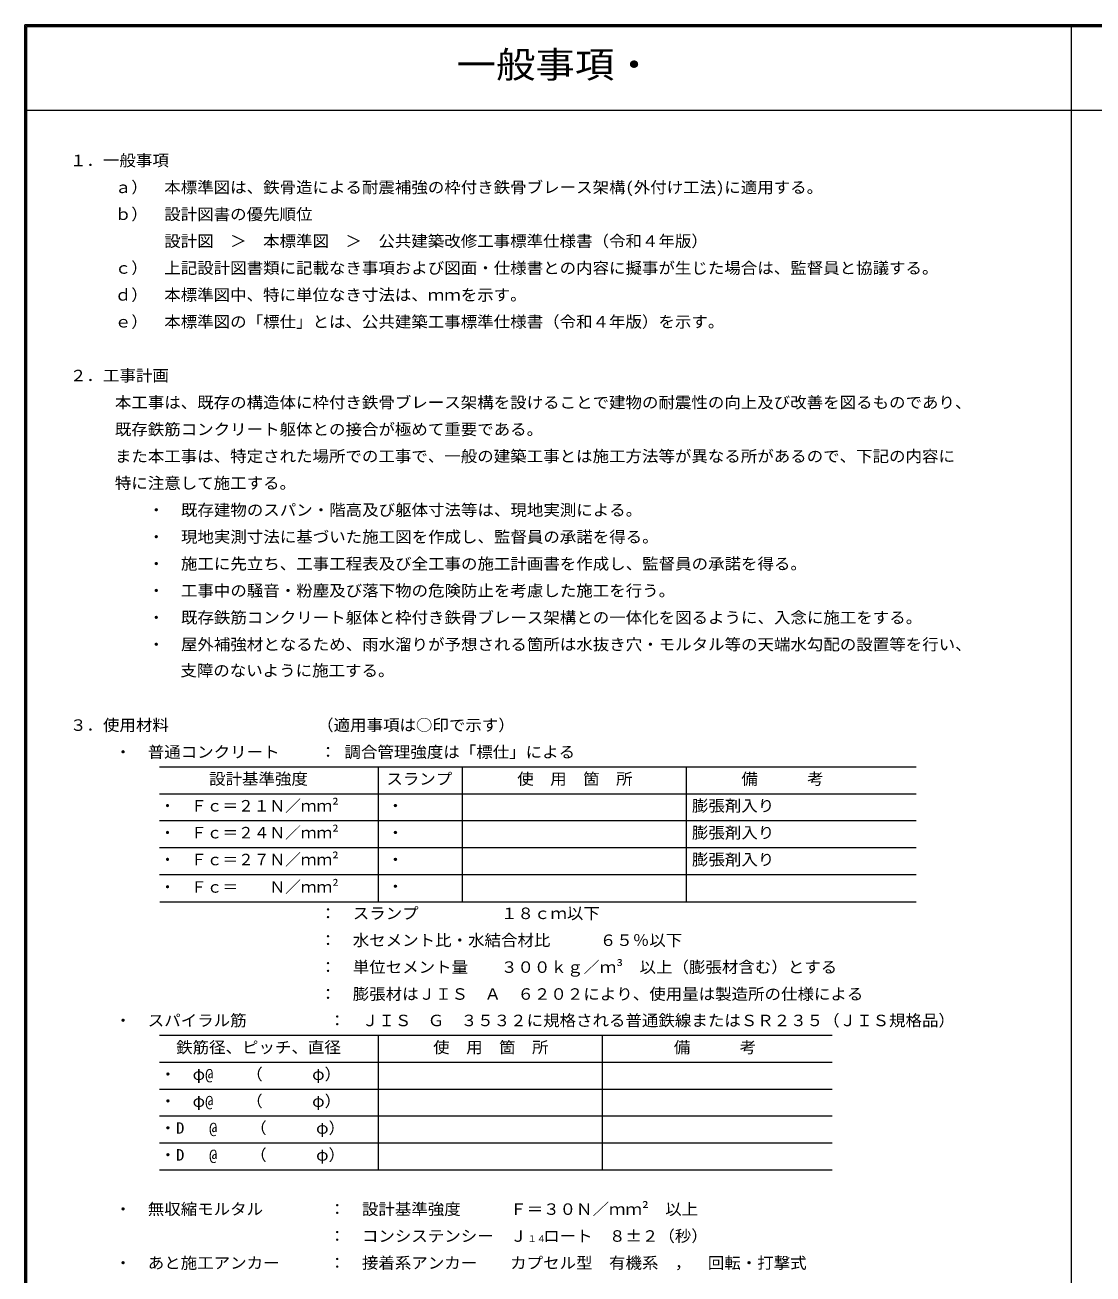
# Model space of a CAD drawing. Units: millimetres, scale not verified. Extents: x -4005 to 4005, y -2770 to 2770.
# Drawn here: x -4005 to -1622, y -17 to 2770 of the extents above; entities that cross this region are included whole.
import ezdxf
from ezdxf.enums import TextEntityAlignment as Align

# ---------------------------------------------------------------- set-up
doc = ezdxf.new("R2010")
doc.units = ezdxf.units.MM
doc.header["$LTSCALE"] = 10
for name, color, linetype, lineweight in [('1-0_枠', 4, 'Continuous', 9), ('1-1_寸法', 7, 'Continuous', 13), ('1-A_符号', 3, 'Continuous', 18), ('F-1_Layer241', 2, 'Continuous', 18), ('F-9_Layer249', 5, 'Continuous', 25), ('F-E_Layer254', 2, 'Continuous', 18)]:
    doc.layers.add(name, color=color, linetype=linetype, lineweight=lineweight)
doc.styles.add('ＭＳ ゴシック', font='')
doc.styles.get('ＭＳ ゴシック').set_extended_font_data('MS Gothic')

msp = doc.modelspace()

# ---------------------------------------------------------------- linework, layer by layer
at = {"layer": '1-A_符号'}
for p, q in [((-3704.53, 1114.73), (-2017.03, 1114.73)), ((-3217.03, 1114.73), (-3217.03, 813.58)), ((-3029.53, 1114.73), (-3029.53, 813.58)), ((-2529.53, 1114.73), (-2529.53, 813.58)), ((-3704.53, 1054.73), (-2017.03, 1054.73)), ((-3704.53, 994.73), (-2017.03, 994.73)), ((-3704.53, 934.73), (-2017.03, 934.73)), ((-3704.53, 874.73), (-2017.03, 874.73)), ((-3704.52, 813.58), (-2017.03, 813.58)), ((-3704.53, 515.71), (-2204.53, 515.71)), ((-3217.03, 515.71), (-3217.03, 215.71)), ((-2717.03, 515.71), (-2717.03, 215.71)), ((-3704.53, 455.71), (-2204.53, 455.71)), ((-3704.53, 395.71), (-2204.53, 395.71)), ((-3704.53, 335.71), (-2204.53, 335.71)), ((-3704.53, 275.71), (-2204.53, 275.71)), ((-3704.53, 215.71), (-2204.53, 215.71))]:
    msp.add_line(p, q, dxfattribs=at)
at = {"layer": 'F-1_Layer241'}
for p, q in [((4005, 2770), (-4005, 2770)), ((-4005, -2770), (-4005, 2770)), ((4003, 2768), (-4003, 2768)), ((-4003, -2768), (-4003, 2768)), ((4001, 2766), (-4001, 2766)), ((-4001, -2766), (-4001, 2766))]:
    msp.add_line(p, q, dxfattribs=at)
at = {"layer": 'F-9_Layer249', "color": 2, "lineweight": 18}
msp.add_line((4002.5, 2579.2), (-4002.5, 2579.2), dxfattribs=at)
at = {"layer": 'F-E_Layer254'}
msp.add_line((-1671.01, 2766), (-1671.01, -2545.84), dxfattribs=at)

# ---------------------------------------------------------------- texts
at = {"layer": '1-0_枠', "color": 3, "style": 'ＭＳ ゴシック', "width": 1.05}
msp.add_text('ｅ）\u3000本標準図の「標仕」とは、公共建築工事標準仕様書（令和４年版）を示す。', height=25.66, dxfattribs=at).set_placement((-3804.53, 2087.23), align=Align.BOTTOM_LEFT)
at = {"layer": '1-1_寸法', "color": 3, "style": 'ＭＳ ゴシック', "width": 1.05}
for s, p in [('１．一般事項', (-3904.53, 2447.23)), ('ａ）\u3000本標準図は、鉄骨造による耐震補強の枠付き鉄骨ブレース架構(外付け工法)に適用する。', (-3804.53, 2387.23)), ('ｂ）\u3000設計図書の優先順位', (-3804.53, 2327.23)), ('\u3000\u3000\u3000設計図\u3000＞\u3000本標準図\u3000＞\u3000公共建築改修工事標準仕様書（令和４年版）', (-3804.53, 2267.23)), ('ｃ）\u3000上記設計図書類に記載なき事項および図面・仕様書との内容に擬事が生じた場合は、監督員と協議する。', (-3804.53, 2207.23)), ('ｄ）\u3000本標準図中、特に単位なき寸法は、ｍｍを示す。', (-3804.53, 2147.23)), ('２．工事計画', (-3904.53, 1967.23)), ('本工事は、既存の構造体に枠付き鉄骨ブレース架構を設けることで建物の耐震性の向上及び改善を図るものであり、', (-3804.53, 1907.23)), ('既存鉄筋コンクリート躯体との接合が極めて重要である。', (-3804.53, 1847.23)), ('また本工事は、特定された場所での工事で、一般の建築工事とは施工方法等が異なる所があるので、下記の内容に', (-3804.53, 1787.23)), ('特に注意して施工する。', (-3804.53, 1727.23)), ('・\u3000既存建物のスパン・階高及び躯体寸法等は、現地実測による。', (-3730.53, 1667.23)), ('・\u3000現地実測寸法に基づいた施工図を作成し、監督員の承諾を得る。', (-3730.53, 1607.23)), ('・\u3000施工に先立ち、工事工程表及び全工事の施工計画書を作成し、監督員の承諾を得る。', (-3730.53, 1547.23)), ('・\u3000工事中の騒音・粉塵及び落下物の危険防止を考慮した施工を行う。', (-3730.53, 1487.23)), ('・\u3000既存鉄筋コンクリート躯体と枠付き鉄骨ブレース架構との一体化を図るように、入念に施工をする。', (-3730.53, 1427.23)), ('・\u3000屋外補強材となるため、雨水溜りが予想される箇所は水抜き穴・モルタル等の天端水勾配の設置等を行い、', (-3730.53, 1367.23))]:
    msp.add_text(s, height=25.66, dxfattribs=at).set_placement(p, align=Align.BOTTOM_LEFT)
at = {"layer": '1-A_符号', "style": 'ＭＳ ゴシック'}
for s, width, p in [('支障のないように施工する。', 1.05, (-3658.35, 1308.99)), ('３．使用材料\u3000\u3000\u3000\u3000\u3000\u3000\u3000\u3000\u3000（適用事項は○印で示す）', 1.05, (-3904.53, 1187.23)), ('・\u3000普通コンクリート\u3000', 1.05, (-3804.53, 1127.23)), ('\u3000\u3000\u3000\u3000\u3000\u3000\u3000： 調合管理強度は「標仕」による', 1.05, (-3604.53, 1127.23)), ('\u3000\u3000\u3000設計基準強度', 1.05, (-3704.53, 1067.23)), (' スランプ', 1.05, (-3217.03, 1067.23)), ('\u3000\u3000\u3000使\u3000用\u3000箇\u3000所', 1.05, (-3017.03, 1067.23)), ('\u3000\u3000\u3000備\u3000\u3000\u3000考', 1.05, (-2517.03, 1067.23)), (' ・', 1.1, (-3217.03, 1007.23)), ('膨張剤入り', 1.05, (-2517.03, 1007.23)), ('膨張剤入り', 1.05, (-2517.03, 947.23)), (' ・', 1.1, (-3217.03, 947.23)), ('膨張剤入り', 1.05, (-2517.03, 887.23)), (' ・', 1.1, (-3217.03, 887.23)), (' ・', 1.1, (-3217.03, 827.23)), ('\u3000\u3000\u3000\u3000\u3000\u3000\u3000：\u3000スランプ\u3000\u3000\u3000\u3000\u3000１８ｃｍ以下', 1.05, (-3604.53, 767.23)), ('\u3000\u3000\u3000\u3000\u3000\u3000\u3000：\u3000水セメント比・水結合材比\u3000\u3000\u3000６５％以下', 1.05, (-3604.53, 707.23)), ('\u3000\u3000\u3000\u3000\u3000\u3000\u3000：\u3000単位セメント量\u3000\u3000３００ｋｇ／ｍ³\u3000以上（膨張材含む）とする', 1.05, (-3604.53, 647.23)), ('\u3000\u3000\u3000\u3000\u3000\u3000\u3000：\u3000膨張材はＪＩＳ\u3000Ａ\u3000６２０２により、使用量は製造所の仕様による', 1.05, (-3604.53, 587.23)), ('・\u3000スパイラル筋\u3000\u3000\u3000\u3000\u3000：\u3000ＪＩＳ\u3000Ｇ\u3000３５３２に規格される普通鉄線またはＳＲ２３５（ＪＩＳ規格品）', 1.05, (-3804.53, 528.21)), ('\u3000鉄筋径、ピッチ、直径', 1.05, (-3704.53, 468.21)), ('\u3000\u3000\u3000使\u3000用\u3000箇\u3000所', 1.05, (-3204.53, 468.21)), ('\u3000\u3000\u3000\u3000備\u3000\u3000\u3000考', 1.05, (-2704.53, 468.21)), ('・\u3000φ@\u3000\u3000（\u3000\u3000\u3000φ）', 1.05, (-3704.53, 408.21)), ('・\u3000φ@\u3000\u3000（\u3000\u3000\u3000φ）', 1.05, (-3704.53, 348.21)), ('・D\u3000 @\u3000\u3000（\u3000\u3000\u3000φ）', 1.05, (-3704.53, 288.21)), ('・D\u3000 @\u3000\u3000（\u3000\u3000\u3000φ）', 1.05, (-3704.53, 228.21)), ('・\u3000無収縮モルタル\u3000\u3000\u3000\u3000：\u3000設計基準強度\u3000\u3000\u3000Ｆ＝３０Ｎ／ｍｍ²\u3000以上', 1.05, (-3804.53, 107.23)), ('\u3000\u3000\u3000\u3000\u3000\u3000\u3000\u3000\u3000\u3000\u3000\u3000\u3000：\u3000コンシステンシー\u3000Ｊ\u3000ロート\u3000８±２（秒）', 1.05, (-3804.53, 47.23)), ('・\u3000あと施工アンカー\u3000\u3000\u3000：\u3000接着系アンカー\u3000\u3000カプセル型\u3000有機系\u3000，\u3000回転・打撃式', 1.05, (-3804.53, -12.77))]:
    msp.add_text(s, height=25.66, dxfattribs=dict(at, width=width)).set_placement(p, align=Align.BOTTOM_LEFT)
for s, p in [('・\u3000Ｆｃ＝２１Ｎ／ｍｍ²', (-3704.53, 1007.23)), ('・\u3000Ｆｃ＝２４Ｎ／ｍｍ²', (-3704.53, 947.23)), ('・\u3000Ｆｃ＝２７Ｎ／ｍｍ²', (-3704.53, 887.23)), ('・\u3000Ｆｃ＝\u3000\u3000Ｎ／ｍｍ²', (-3704.52, 826.08))]:
    msp.add_text(s, height=25.66, dxfattribs=at).set_placement(p, align=Align.BOTTOM_LEFT)
at = {"layer": '1-A_符号', "color": 7, "style": 'ＭＳ ゴシック'}
msp.add_text('１４', height=14.66, dxfattribs=at).set_placement((-2883.83, 49.73), align=Align.BOTTOM_LEFT)
at = {"layer": 'F-9_Layer249', "color": 3, "style": 'ＭＳ ゴシック', "width": 1.1}
msp.add_text('一般事項・', height=58.65, dxfattribs=at).set_placement((-3042.16, 2634.6), align=Align.BOTTOM_LEFT)

doc.saveas('drawing.dxf')
